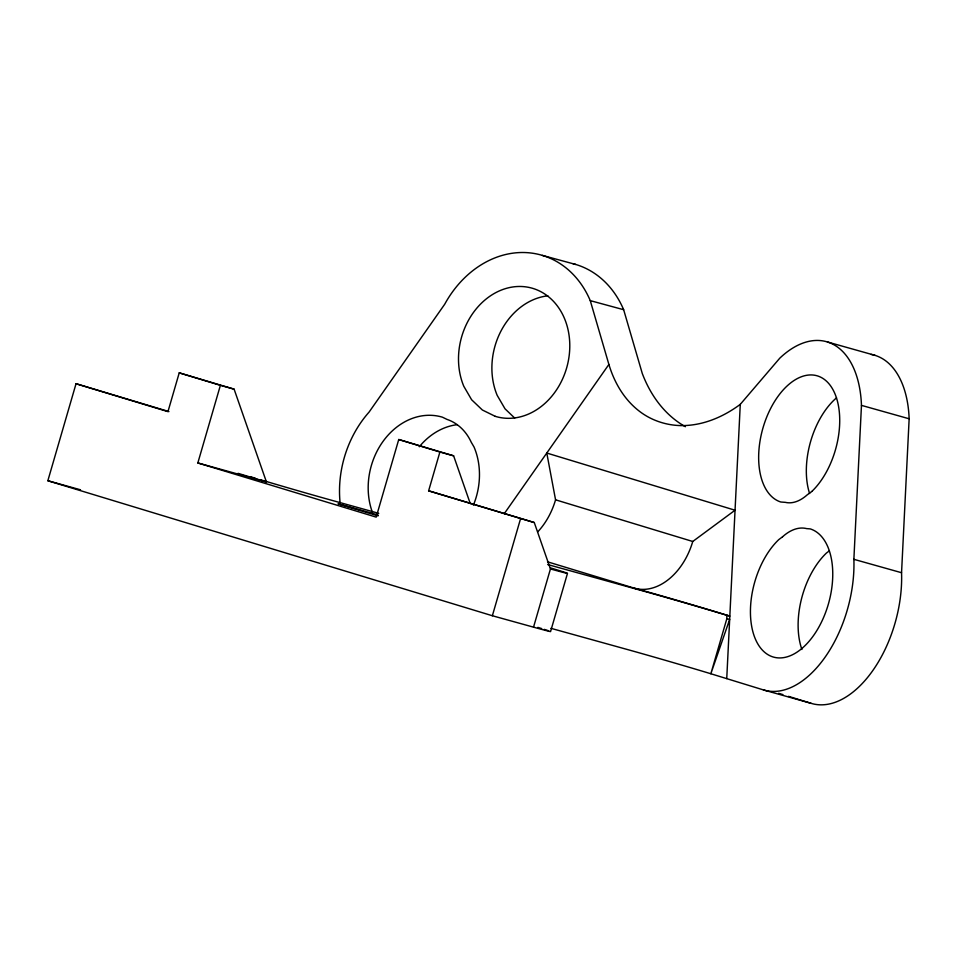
<?xml version="1.0" encoding="UTF-8"?>
<svg xmlns="http://www.w3.org/2000/svg" width="957" height="957" viewBox="0 0 957 957"><rect width="100%" height="100%" fill="white"/><g stroke="black" fill="none" stroke-linecap="round" stroke-linejoin="round"><path stroke-width="1.44" d="M726.746 678.573L740.275 404.356L779.764 358.193A101.023 58.233 -74.3 0 1 861.467 405.373L909.15 418.783L901.554 572.717A101.023 58.233 -74.3 0 1 811.093 703.323L763.411 689.913L710.848 673.752A60.614 0.742 16.2 0 0 628.534 649.839L550.909 628.318M763.411 689.913A101.023 58.233 -74.3 0 0 853.871 559.319L861.467 405.373M567.489 573.363L550.574 631.572A60.614 0.742 16.2 0 1 533.528 627.158L492.365 615.746L47.85 480.737L76.034 383.721L168.946 411.582M234.106 389.152L220.385 385.348L197.836 462.949L266.441 481.969L234.106 389.152L179.234 372.847L167.954 411.642L76.034 383.721M470.282 503.633L453.618 455.819L398.746 439.514L376.197 517.127L197.836 462.949M533.528 627.158L550.442 568.948L534.269 522.546L428.628 490.821L439.897 452.015L453.618 455.819M492.365 615.746L520.548 518.742M726.865 618.641L710.848 673.752L729.665 619.418L726.865 618.641L726.746 615.231L715.704 611.918A60.614 0.742 16.2 0 0 645.437 591.629L547.691 564.534M504.231 513.718L608.891 364.45L590.266 300.642A101.023 82.948 -74.8 0 0 444.682 304.278L369.091 412.072A101.023 82.948 -74.8 0 0 340.166 503.49M547.5 561.807L634.682 588.28A60.614 42.706 -73.1 0 0 692.748 541.483L735.048 510.225L546.782 453.044L555.562 499.817A60.614 42.706 -73.1 0 1 537.762 531.841M829.264 550.933L826.465 553.014A66.679 38.436 -74.3 0 0 801.906 649.492M542.332 255.387L575.719 264.455M590.266 300.642L623.653 309.709L642.291 373.517A162.57 115.199 -68.7 0 0 685.391 426.714M428.628 490.821L534.269 522.546M378.745 513.335L329.866 499.781A60.614 0.742 16.2 0 1 260.926 479.888M726.746 615.231L729.832 616.093L716.996 612.193A60.614 0.742 16.2 0 0 634.682 588.28M47.85 480.737L80.496 489.793M827.374 341.96L875.057 355.37M853.871 559.319L901.554 572.717M378.135 515.859L338.036 503.789L378.147 515.01M179.234 372.847L220.385 385.348M398.746 439.514L439.897 452.015M555.562 499.817L692.748 541.483M238.066 473.344L266.441 481.969M778.663 693.299L782.886 694.603M788.532 696.349L811.093 703.323M514.687 418.053L505.021 408.818L497.173 395.325A66.679 54.752 -74.8 0 1 547.859 295.821M255.328 478.213A60.614 0.742 16.2 0 1 251.284 476.993M550.442 567.86A60.614 0.742 16.2 0 1 550.442 568.948M537.882 627.397A60.614 0.742 16.2 0 1 541.662 628.57M544.234 629.371A60.614 0.742 16.2 0 1 548.6 630.795M740.275 404.356A136.002 96.37 -68.7 0 1 686.982 425.434C669.924 426.631 652.267 421.439 638.833 410.804A136.002 96.37 -68.7 0 1 608.891 364.45M809.586 493.477A65.662 37.849 -74.3 0 1 836.502 397.849M871.026 354.389A101.023 58.233 -74.3 0 1 909.15 418.783M572.944 263.677A101.023 82.948 -74.8 0 1 623.653 309.709M419.298 446.752A66.679 54.752 -74.8 0 1 457.255 424.669M473.392 505.152A66.679 54.752 -74.8 0 0 474.062 447.051L471.275 442.301A54.932 45.099 -74.8 0 0 446.991 419.393L442.421 417.18A66.679 54.752 -74.8 0 0 383.374 440.938A66.679 54.752 -74.8 0 0 372.512 512.653M811.799 491.467L807.098 494.948A50.853 29.308 -74.3 0 1 785.386 502.353L780.864 502.018A65.662 37.849 -74.3 0 1 768.997 411.833A65.662 37.849 -74.3 0 1 833.128 389.954A65.662 37.849 -74.3 0 1 811.799 491.467M782.503 536.841L778.783 539.604A66.679 38.436 -74.3 0 0 757.119 642.673A66.679 38.436 -74.3 0 0 822.254 620.459A66.679 38.436 -74.3 0 0 810.196 528.886L806.619 528.611A54.932 31.665 -74.3 0 0 782.503 536.841M495.271 416.343L482.364 410.003L471.622 399.751L463.786 386.257A66.679 54.752 -74.8 0 1 504.303 288.99A66.679 54.752 -74.8 0 1 569.594 351.339A66.679 54.752 -74.8 0 1 495.271 416.343"/></g></svg>
